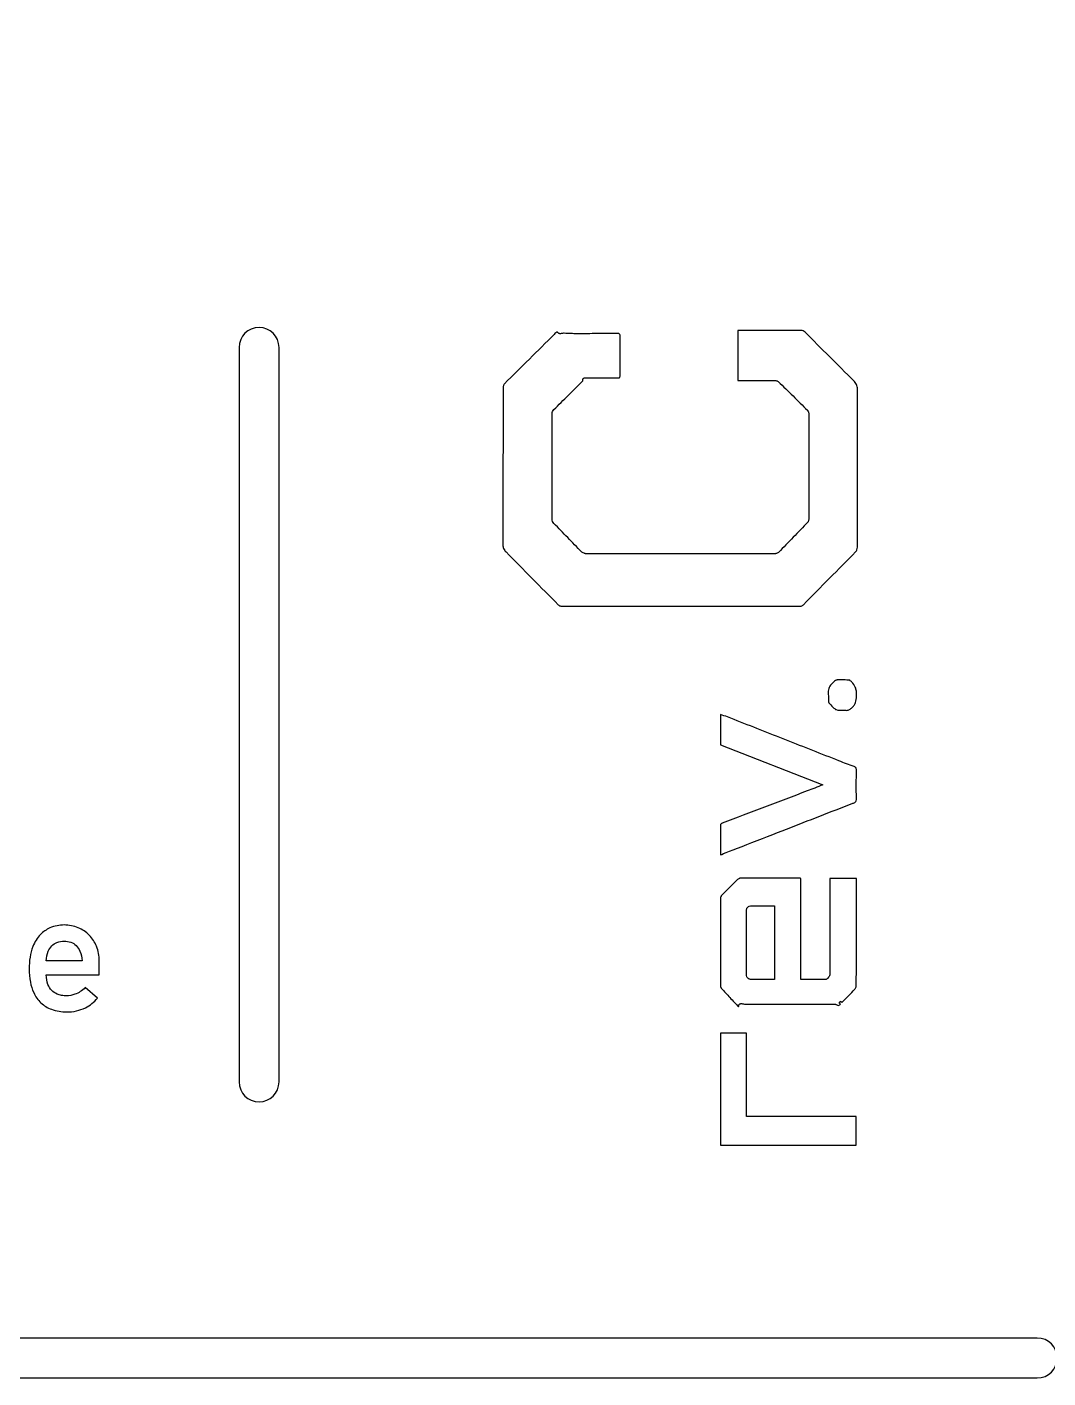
# Model space of a CAD drawing. Header units: millimetres. Extents: x 2.6 to 86.5, y 0.9 to 53.3.
# Drawn here: x 36.1 to 42.5, y 1.08 to 9.55 of the extents above; entities that cross this region are included whole.
import ezdxf

# ---------------------------------------------------------------- set-up
doc = ezdxf.new("R2010")
doc.units = ezdxf.units.MM
doc.layers.get('0').update_dxf_attribs({"linetype": 'CONTINUOUS'})

msp = doc.modelspace()

# ---------------------------------------------------------------- linework, layer by layer
for p, q in [((40.5734, 7.6464), (40.5562, 7.6464)), ((40.5562, 7.6464), (40.5562, 7.3324)), ((39.8192, 7.3669), (39.8192, 7.6112)), ((39.5861, 7.3315), (39.5861, 7.3347)), ((40.5562, 7.3324), (40.587, 7.3324)), ((39.5793, 6.2563), (39.5777, 6.2578)), ((40.4489, 5.2394), (40.4489, 5.0494)), ((40.4489, 5.0494), (41.0901, 4.7979)), ((40.4481, 4.3877), (40.4481, 4.3592)), ((40.9513, 3.5766), (40.9513, 4.2112)), ((41.3001, 4.2113), (41.1337, 4.2113)), ((41.1337, 4.2113), (41.1337, 4.1919)), ((41.3001, 4.1913), (41.3001, 4.2113)), ((40.6114, 3.9691), (40.6113, 4.0073)), ((40.7872, 4.0388), (40.7872, 3.5766)), ((36.4457, 3.6945), (36.221, 3.6945)), ((36.5528, 3.6064), (36.5528, 3.6946)), ((36.221, 3.6064), (36.5528, 3.6064)), ((40.7665, 3.5766), (40.6467, 3.5767)), ((40.7872, 3.5766), (40.7665, 3.5766)), ((36.5423, 3.4604), (36.4646, 3.5265)), ((41.1917, 3.4297), (41.2019, 3.4411)), ((41.2008, 3.4242), (41.1917, 3.4297))]:
    msp.add_line(p, q)
for points in [[(4.7363, 52.7133), (52.0401, 52.7133, 1), (52.0401, 52.9633), (4.7363, 52.9633, 0.414214), (2.6113, 50.8383), (2.6113, 3.2044, 0.414214), (4.7363, 1.0794), (42.4345, 1.0794, 1), (42.4345, 1.3294), (4.7363, 1.3294, -0.414214), (2.8613, 3.2044), (2.8613, 10.9025, 0.30371), (4.0168, 10.1293), (23.9106, 10.1293, 0.414214), (25.1606, 11.3793), (25.1606, 33.4383, 0.414214), (23.9106, 34.6883), (4.0168, 34.6883, 0.30371), (2.8613, 33.9151), (2.8613, 50.8383, -0.414214)], [(37.4303, 7.5402), (37.4303, 2.9352, 1), (37.6803, 2.9352), (37.6803, 7.5402, 1)]]:
    msp.add_lwpolyline(points, format="xyb", close=True)
msp.add_lwpolyline([(40.4481, 3.1149), (40.4481, 2.5397), (41.2982, 2.5397), (41.2982, 2.7185), (40.6122, 2.7185), (40.6122, 3.2404), (40.4481, 3.2404), (40.4481, 3.1166)], close=True)
for points, knots in [([(39.4249, 7.6386), (39.4214, 7.6361), (39.4181, 7.6335), (39.4119, 7.6279), (39.4089, 7.6251), (39.406, 7.6221)], [-0.002530941, -0.002530941, -0.002530941, -0.002530941, -0.001244513, -0.001244513, 0, 0, 0, 0]), ([(39.4485, 7.6266), (39.4462, 7.6262), (39.4438, 7.626), (39.4393, 7.6262), (39.4372, 7.6266), (39.4332, 7.6282), (39.4314, 7.6294), (39.4277, 7.6331), (39.4261, 7.6358), (39.4249, 7.6386)], [-0.002914968, -0.002914968, -0.002914968, -0.002914968, -0.002208228, -0.002208228, -0.001568351, -0.001568351, -0.000920226, -0.000920226, 0, 0, 0, 0]), ([(39.4681, 7.6287), (39.4649, 7.6288), (39.4616, 7.6286), (39.455, 7.6278), (39.4518, 7.6272), (39.4485, 7.6266)], [-0.001992246, -0.001992246, -0.001992246, -0.001992246, -0.000999277, -0.000999277, 0, 0, 0, 0]), ([(39.5502, 7.6257), (39.5365, 7.6258), (39.5229, 7.6264), (39.4955, 7.6276), (39.4818, 7.6283), (39.4681, 7.6287)], [-0.008210603, -0.008210603, -0.008210603, -0.008210603, -0.00410736, -0.00410736, 0, 0, 0, 0]), ([(39.6565, 7.6267), (39.6388, 7.6264), (39.6211, 7.6261), (39.5857, 7.6256), (39.568, 7.6255), (39.5502, 7.6257)], [-0.01063178, -0.01063178, -0.01063178, -0.01063178, -0.00531535, -0.00531535, 0, 0, 0, 0]), ([(39.8075, 7.6283), (39.7824, 7.6283), (39.7572, 7.628), (39.7069, 7.6274), (39.6817, 7.627), (39.6565, 7.6267)], [-0.0150991, -0.0150991, -0.0150991, -0.0150991, -0.00754982, -0.00754982, 0, 0, 0, 0]), ([(39.819, 7.6177), (39.8175, 7.6195), (39.8159, 7.6217), (39.8132, 7.6248), (39.812, 7.6261), (39.8102, 7.6274), (39.8095, 7.6278), (39.8084, 7.6282), (39.808, 7.6283), (39.8075, 7.6283)], [-0.001610206, -0.001610206, -0.001610206, -0.001610206, -0.000813912, -0.000813912, -0.000350832, -0.000350832, -0.000138488, -0.000138488, 0, 0, 0, 0]), ([(40.953, 7.6468), (40.8897, 7.6466), (40.8265, 7.6465), (40.6999, 7.6464), (40.6367, 7.6464), (40.5734, 7.6464)], [-0.03796142, -0.03796142, -0.03796142, -0.03796142, -0.01898074, -0.01898074, 0, 0, 0, 0]), ([(40.9789, 7.6358), (40.9753, 7.6393), (40.9714, 7.6425), (40.9623, 7.6462), (40.9577, 7.6468), (40.953, 7.6468)], [-0.002916937, -0.002916937, -0.002916937, -0.002916937, -0.001405577, -0.001405577, 0, 0, 0, 0]), ([(41.284, 7.3311), (41.2329, 7.3817), (41.182, 7.4324), (41.0803, 7.534), (41.0296, 7.5849), (40.9789, 7.6358)], [-0.04311807, -0.04311807, -0.04311807, -0.04311807, -0.0215591, -0.0215591, 0, 0, 0, 0]), ([(39.406, 7.6221), (39.354, 7.5706), (39.3019, 7.519), (39.1979, 7.4158), (39.146, 7.3642), (39.0942, 7.3124)], [-0.04395162, -0.04395162, -0.04395162, -0.04395162, -0.02197576, -0.02197576, 0, 0, 0, 0]), ([(39.8192, 7.6112), (39.8192, 7.612), (39.8193, 7.6128), (39.8195, 7.6145), (39.8196, 7.6154), (39.8195, 7.6165), (39.8194, 7.6168), (39.8192, 7.6173), (39.8191, 7.6175), (39.819, 7.6177)], [-0.0006156463, -0.0006156463, -0.0006156463, -0.0006156463, -0.0003953938, -0.0003953938, -0.0001704453, -0.0001704453, -0.0000670002, -0.0000670002, 0, 0, 0, 0]), ([(39.0851, 7.2896), (39.0848, 7.1253), (39.0847, 6.961), (39.0845, 6.6325), (39.0844, 6.4682), (39.0841, 6.3039)], [-0.09856674, -0.09856674, -0.09856674, -0.09856674, -0.04928323, -0.04928323, 0, 0, 0, 0]), ([(39.0942, 7.3124), (39.0925, 7.3107), (39.0911, 7.3087), (39.0886, 7.3044), (39.0876, 7.302), (39.0858, 7.2964), (39.0851, 7.2929), (39.0851, 7.2896)], [-0.002461837, -0.002461837, -0.002461837, -0.002461837, -0.001752938, -0.001752938, -0.000993133, -0.000993133, 0, 0, 0, 0]), ([(39.4034, 7.1501), (39.434, 7.1802), (39.4645, 7.2104), (39.5253, 7.2709), (39.5557, 7.3013), (39.5861, 7.3315)], [-0.02575031, -0.02575031, -0.02575031, -0.02575031, -0.01287524, -0.01287524, 0, 0, 0, 0]), ([(39.5858, 7.3389), (39.5858, 7.3399), (39.5859, 7.341), (39.5863, 7.343), (39.5866, 7.3438), (39.5875, 7.3455), (39.5881, 7.3462), (39.5898, 7.3475), (39.5909, 7.348), (39.5945, 7.3491), (39.5976, 7.3493), (39.6007, 7.3493)], [-0.002434589, -0.002434589, -0.002434589, -0.002434589, -0.002044951, -0.002044951, -0.001721306, -0.001721306, -0.001375519, -0.001375519, -0.000944555, -0.000944555, 0, 0, 0, 0]), ([(39.5861, 7.3347), (39.586, 7.3354), (39.5859, 7.3361), (39.5859, 7.3375), (39.5858, 7.3382), (39.5858, 7.3389)], [-0.0004220966, -0.0004220966, -0.0004220966, -0.0004220966, -0.0001989766, -0.0001989766, 0, 0, 0, 0]), ([(39.6007, 7.3493), (39.6276, 7.3491), (39.6545, 7.349), (39.7082, 7.349), (39.7351, 7.3491), (39.762, 7.3491)], [-0.01612379, -0.01612379, -0.01612379, -0.01612379, -0.00806197, -0.00806197, 0, 0, 0, 0]), ([(39.762, 7.3491), (39.7696, 7.3491), (39.7772, 7.3491), (39.7924, 7.3491), (39.8, 7.3492), (39.8077, 7.3492)], [-0.004568481, -0.004568481, -0.004568481, -0.004568481, -0.002284242, -0.002284242, 0, 0, 0, 0]), ([(39.8077, 7.3492), (39.8088, 7.3492), (39.8101, 7.3493), (39.8122, 7.3497), (39.8131, 7.3499), (39.8149, 7.3508), (39.8158, 7.3514), (39.8172, 7.3529), (39.8178, 7.3539), (39.8195, 7.3583), (39.8192, 7.3627), (39.8192, 7.3669)], [-0.002763205, -0.002763205, -0.002763205, -0.002763205, -0.002347879, -0.002347879, -0.002011768, -0.002011768, -0.001644239, -0.001644239, -0.001259698, -0.001259698, 0, 0, 0, 0]), ([(40.587, 7.3324), (40.6211, 7.3324), (40.6552, 7.3325), (40.7235, 7.3325), (40.7576, 7.3324), (40.7918, 7.3321)], [-0.02047905, -0.02047905, -0.02047905, -0.02047905, -0.01023942, -0.01023942, 0, 0, 0, 0]), ([(40.7918, 7.3321), (40.7942, 7.3321), (40.7968, 7.3317), (40.8018, 7.3306), (40.8043, 7.3297), (40.8086, 7.3275), (40.8106, 7.3263), (40.8121, 7.3247)], [-0.00218349, -0.00218349, -0.00218349, -0.00218349, -0.001435518, -0.001435518, -0.000659281, -0.000659281, 0, 0, 0, 0]), ([(40.8121, 7.3247), (40.8425, 7.2951), (40.8728, 7.2654), (40.9332, 7.2058), (40.9634, 7.1758), (40.9934, 7.1458)], [-0.02546622, -0.02546622, -0.02546622, -0.02546622, -0.01273317, -0.01273317, 0, 0, 0, 0]), ([(41.307, 7.2779), (41.307, 7.2832), (41.3066, 7.2885), (41.3047, 7.2984), (41.3033, 7.3029), (41.2972, 7.3165), (41.291, 7.3242), (41.284, 7.3311)], [-0.00594641, -0.00594641, -0.00594641, -0.00594641, -0.004381482, -0.004381482, -0.002961375, -0.002961375, 0, 0, 0, 0]), ([(41.3066, 6.2872), (41.3064, 6.4523), (41.3063, 6.6175), (41.3064, 6.9477), (41.3065, 7.1128), (41.307, 7.2779)], [-0.09906568, -0.09906568, -0.09906568, -0.09906568, -0.04953278, -0.04953278, 0, 0, 0, 0]), ([(39.3923, 6.4641), (39.3925, 6.5741), (39.3926, 6.6842), (39.3927, 6.9042), (39.3926, 7.0142), (39.3925, 7.1242)], [-0.06601245, -0.06601245, -0.06601245, -0.06601245, -0.03300622, -0.03300622, 0, 0, 0, 0]), ([(39.3925, 7.1242), (39.3925, 7.1291), (39.3931, 7.1338), (39.3969, 7.1429), (39.3999, 7.1467), (39.4034, 7.1501)], [-0.0029038, -0.0029038, -0.0029038, -0.0029038, -0.001455421, -0.001455421, 0, 0, 0, 0]), ([(40.9934, 7.1458), (40.9947, 7.1445), (40.9959, 7.1429), (40.9979, 7.1395), (40.9988, 7.1376), (41.0005, 7.1331), (41.0011, 7.1303), (41.0012, 7.1275)], [-0.001995809, -0.001995809, -0.001995809, -0.001995809, -0.001425697, -0.001425697, -0.000820161, -0.000820161, 0, 0, 0, 0]), ([(41.0012, 7.1275), (41.0016, 7.1148), (41.0017, 7.102), (41.0017, 7.0765), (41.0015, 7.0637), (41.0015, 7.051)], [-0.007656875, -0.007656875, -0.007656875, -0.007656875, -0.003829456, -0.003829456, 0, 0, 0, 0]), ([(41.0015, 7.051), (41.0016, 6.9533), (41.0016, 6.8556), (41.0016, 6.6602), (41.0015, 6.5626), (41.0014, 6.4649)], [-0.05860741, -0.05860741, -0.05860741, -0.05860741, -0.0293037, -0.0293037, 0, 0, 0, 0]), ([(39.4037, 6.4365), (39.4001, 6.4402), (39.397, 6.4442), (39.393, 6.4539), (39.3923, 6.4589), (39.3923, 6.4641)], [-0.003094788, -0.003094788, -0.003094788, -0.003094788, -0.001551418, -0.001551418, 0, 0, 0, 0]), ([(40.9961, 6.4453), (40.9656, 6.4134), (40.935, 6.3817), (40.8737, 6.3183), (40.843, 6.2866), (40.8124, 6.2549)], [-0.02646034, -0.02646034, -0.02646034, -0.02646034, -0.01323029, -0.01323029, 0, 0, 0, 0]), ([(41.0014, 6.4649), (41.0014, 6.4621), (41.0012, 6.4591), (41.0003, 6.4538), (40.9996, 6.4512), (40.9979, 6.4476), (40.9971, 6.4464), (40.9961, 6.4453)], [-0.002037584, -0.002037584, -0.002037584, -0.002037584, -0.001191234, -0.001191234, -0.000432284, -0.000432284, 0, 0, 0, 0]), ([(39.5777, 6.2578), (39.5483, 6.2882), (39.5192, 6.3181), (39.4615, 6.3775), (39.4327, 6.407), (39.4037, 6.4365)], [-0.0248641, -0.0248641, -0.0248641, -0.0248641, -0.01239425, -0.01239425, 0, 0, 0, 0]), ([(39.0841, 6.3039), (39.0841, 6.2994), (39.0844, 6.2948), (39.086, 6.2863), (39.0871, 6.2824), (39.0922, 6.2706), (39.0975, 6.2638), (39.1036, 6.2577)], [-0.00514681, -0.00514681, -0.00514681, -0.00514681, -0.003807651, -0.003807651, -0.002582239, -0.002582239, 0, 0, 0, 0]), ([(41.2955, 6.2595), (41.2974, 6.2614), (41.2991, 6.2635), (41.302, 6.2678), (41.3032, 6.2699), (41.306, 6.277), (41.3066, 6.2821), (41.3066, 6.2872)], [-0.003065517, -0.003065517, -0.003065517, -0.003065517, -0.002268224, -0.002268224, -0.001537811, -0.001537811, 0, 0, 0, 0]), ([(39.1036, 6.2577), (39.1584, 6.2026), (39.213, 6.1473), (39.3221, 6.0367), (39.3766, 5.9814), (39.4313, 5.9262)], [-0.04661351, -0.04661351, -0.04661351, -0.04661351, -0.02330707, -0.02330707, 0, 0, 0, 0]), ([(39.6057, 6.2462), (39.6036, 6.2462), (39.6015, 6.2466), (39.5973, 6.2478), (39.5951, 6.2486), (39.5887, 6.2515), (39.5842, 6.254), (39.5793, 6.2563)], [-0.003106038, -0.003106038, -0.003106038, -0.003106038, -0.002390897, -0.002390897, -0.001627541, -0.001627541, 0, 0, 0, 0]), ([(40.2251, 6.2458), (40.1219, 6.2458), (40.0187, 6.2458), (39.8122, 6.2459), (39.709, 6.246), (39.6057, 6.2462)], [-0.06193771, -0.06193771, -0.06193771, -0.06193771, -0.03096883, -0.03096883, 0, 0, 0, 0]), ([(40.7895, 6.2463), (40.6955, 6.246), (40.6014, 6.2459), (40.4133, 6.2458), (40.3192, 6.2459), (40.2251, 6.2458)], [-0.05644324, -0.05644324, -0.05644324, -0.05644324, -0.02822164, -0.02822164, 0, 0, 0, 0]), ([(40.8124, 6.2549), (40.8068, 6.2527), (40.8012, 6.2491), (40.7936, 6.2467), (40.7916, 6.2463), (40.7895, 6.2463)], [-0.002384179, -0.002384179, -0.002384179, -0.002384179, -0.000617556, -0.000617556, 0, 0, 0, 0]), ([(40.9678, 5.9257), (41.0225, 5.9812), (41.0771, 6.0369), (41.1862, 6.1482), (41.2408, 6.2039), (41.2955, 6.2595)], [-0.04677733, -0.04677733, -0.04677733, -0.04677733, -0.0233888, -0.0233888, 0, 0, 0, 0]), ([(39.4313, 5.9262), (39.4329, 5.9246), (39.4348, 5.9233), (39.4388, 5.921), (39.441, 5.92), (39.4463, 5.9183), (39.4496, 5.9177), (39.4528, 5.9177)], [-0.00231309, -0.00231309, -0.00231309, -0.00231309, -0.001652035, -0.001652035, -0.000942094, -0.000942094, 0, 0, 0, 0]), ([(39.4528, 5.9177), (39.702, 5.9175), (39.9512, 5.9174), (40.4496, 5.9174), (40.6988, 5.9174), (40.9479, 5.9176)], [-0.1495154, -0.1495154, -0.1495154, -0.1495154, -0.0747577, -0.0747577, 0, 0, 0, 0]), ([(40.9479, 5.9176), (40.9502, 5.9176), (40.9526, 5.918), (40.9572, 5.9193), (40.9595, 5.9202), (40.9639, 5.9225), (40.966, 5.9239), (40.9678, 5.9257)], [-0.002151907, -0.002151907, -0.002151907, -0.002151907, -0.001464967, -0.001464967, -0.000736956, -0.000736956, 0, 0, 0, 0]), ([(41.1639, 5.4478), (41.1539, 5.4408), (41.1449, 5.4324), (41.1318, 5.4136), (41.1275, 5.404), (41.1225, 5.381), (41.1227, 5.3681), (41.1249, 5.3554)], [-0.01074352, -0.01074352, -0.01074352, -0.01074352, -0.00707206, -0.00707206, -0.00386889, -0.00386889, 0, 0, 0, 0]), ([(41.1853, 5.4566), (41.1835, 5.4566), (41.1816, 5.4563), (41.1779, 5.4554), (41.176, 5.4547), (41.1707, 5.4523), (41.1671, 5.4501), (41.1639, 5.4478)], [-0.002326444, -0.002326444, -0.002326444, -0.002326444, -0.001769407, -0.001769407, -0.001180495, -0.001180495, 0, 0, 0, 0]), ([(41.2586, 5.4533), (41.2469, 5.4542), (41.2339, 5.4552), (41.2095, 5.4564), (41.1975, 5.4568), (41.1853, 5.4566)], [-0.007337463, -0.007337463, -0.007337463, -0.007337463, -0.003635919, -0.003635919, 0, 0, 0, 0]), ([(41.2719, 5.4422), (41.2699, 5.4441), (41.2678, 5.446), (41.2634, 5.4498), (41.261, 5.4516), (41.2586, 5.4533)], [-0.001735809, -0.001735809, -0.001735809, -0.001735809, -0.000887815, -0.000887815, 0, 0, 0, 0]), ([(41.3018, 5.3554), (41.3022, 5.3651), (41.3019, 5.3749), (41.2993, 5.3934), (41.2971, 5.402), (41.2886, 5.4225), (41.2812, 5.4329), (41.2719, 5.4422)], [-0.00953182, -0.00953182, -0.00953182, -0.00953182, -0.006626489, -0.006626489, -0.003938239, -0.003938239, 0, 0, 0, 0]), ([(41.1249, 5.3554), (41.1258, 5.3502), (41.1257, 5.3447), (41.1252, 5.3343), (41.1249, 5.3291), (41.1254, 5.3238)], [-0.003075944, -0.003075944, -0.003075944, -0.003075944, -0.001578915, -0.001578915, 0, 0, 0, 0]), ([(41.2698, 5.2791), (41.2755, 5.2839), (41.2806, 5.2892), (41.2889, 5.3008), (41.2921, 5.3067), (41.2993, 5.3258), (41.3012, 5.3398), (41.3018, 5.3554)], [-0.009647759, -0.009647759, -0.009647759, -0.009647759, -0.007069531, -0.007069531, -0.004702778, -0.004702778, 0, 0, 0, 0]), ([(41.1254, 5.3238), (41.1257, 5.3202), (41.1266, 5.3163), (41.1289, 5.3111), (41.13, 5.3093), (41.1313, 5.3078)], [-0.00170183, -0.00170183, -0.00170183, -0.00170183, -0.000605328, -0.000605328, 0, 0, 0, 0]), ([(41.1313, 5.3078), (41.1433, 5.2945), (41.1515, 5.2853), (41.1637, 5.2749), (41.1686, 5.2716), (41.1863, 5.2648), (41.2009, 5.265), (41.2284, 5.2652)], [-0.01901601, -0.01901601, -0.01901601, -0.01901601, -0.0124217, -0.0124217, -0.00825569, -0.00825569, 0, 0, 0, 0]), ([(41.2284, 5.2652), (41.2295, 5.2652), (41.2306, 5.2652), (41.2328, 5.2653), (41.234, 5.2653), (41.2351, 5.2651)], [-0.0006669834, -0.0006669834, -0.0006669834, -0.0006669834, -0.0003309205, -0.0003309205, 0, 0, 0, 0]), ([(41.2351, 5.2651), (41.2384, 5.2646), (41.2417, 5.2646), (41.2481, 5.2656), (41.251, 5.2666), (41.2593, 5.2705), (41.2644, 5.2746), (41.2698, 5.2791)], [-0.004369248, -0.004369248, -0.004369248, -0.004369248, -0.003197502, -0.003197502, -0.002124162, -0.002124162, 0, 0, 0, 0]), ([(40.5332, 5.2074), (40.5193, 5.2129), (40.5053, 5.2182), (40.4774, 5.2287), (40.4632, 5.234), (40.4489, 5.2394)], [-0.00913593, -0.00913593, -0.00913593, -0.00913593, -0.004581971, -0.004581971, 0, 0, 0, 0]), ([(41.1912, 4.9483), (41.0815, 4.9914), (40.9719, 5.0346), (40.7525, 5.1211), (40.6428, 5.1643), (40.5332, 5.2074)], [-0.07072697, -0.07072697, -0.07072697, -0.07072697, -0.03536351, -0.03536351, 0, 0, 0, 0]), ([(41.286, 4.9119), (41.27, 4.9175), (41.2542, 4.9235), (41.2227, 4.9358), (41.207, 4.9421), (41.1912, 4.9483)], [-0.01014637, -0.01014637, -0.01014637, -0.01014637, -0.00507413, -0.00507413, 0, 0, 0, 0]), ([(41.3005, 4.8903), (41.3005, 4.8926), (41.3004, 4.8952), (41.2996, 4.8995), (41.2991, 4.9014), (41.2971, 4.9049), (41.2958, 4.9064), (41.2918, 4.9095), (41.2888, 4.9109), (41.286, 4.9119)], [-0.002782609, -0.002782609, -0.002782609, -0.002782609, -0.002081779, -0.002081779, -0.001491838, -0.001491838, -0.00089984, -0.00089984, 0, 0, 0, 0]), ([(41.3006, 4.7138), (41.3, 4.7432), (41.2998, 4.7726), (41.2999, 4.8315), (41.3002, 4.8609), (41.3005, 4.8903)], [-0.01764525, -0.01764525, -0.01764525, -0.01764525, -0.00882323, -0.00882323, 0, 0, 0, 0]), ([(40.9919, 4.7595), (40.9029, 4.7256), (40.8139, 4.6917), (40.636, 4.6241), (40.547, 4.5903), (40.4579, 4.5567)], [-0.05711543, -0.05711543, -0.05711543, -0.05711543, -0.0285577, -0.0285577, 0, 0, 0, 0]), ([(41.0901, 4.7979), (41.0725, 4.791), (41.0555, 4.7842), (41.0237, 4.7718), (41.0078, 4.7655), (40.9919, 4.7595)], [-0.01036587, -0.01036587, -0.01036587, -0.01036587, -0.00510537, -0.00510537, 0, 0, 0, 0]), ([(40.4481, 4.3592), (40.4758, 4.37), (40.7245, 4.4669), (41.0013, 4.5747), (41.1394, 4.6284), (41.278, 4.6823)], [-0.08908809, -0.08908809, -0.08908809, -0.08908809, -0.04460198, -0.04460198, 0, 0, 0, 0]), ([(41.2787, 4.6826), (41.2794, 4.6827), (41.2802, 4.6828), (41.2816, 4.6832), (41.2823, 4.6833), (41.283, 4.6835)], [-0.0004416376, -0.0004416376, -0.0004416376, -0.0004416376, -0.0002147536, -0.0002147536, 0, 0, 0, 0]), ([(41.283, 4.6835), (41.2854, 4.6843), (41.2877, 4.6852), (41.2917, 4.6877), (41.2934, 4.689), (41.2967, 4.6928), (41.298, 4.6953), (41.3004, 4.7025), (41.3008, 4.7079), (41.3006, 4.7138)], [-0.00456562, -0.00456562, -0.00456562, -0.00456562, -0.00363695, -0.00363695, -0.002828961, -0.002828961, -0.00178661, -0.00178661, 0, 0, 0, 0]), ([(40.4579, 4.5567), (40.4565, 4.5561), (40.4551, 4.5555), (40.4527, 4.554), (40.4517, 4.5532), (40.45, 4.5512), (40.4493, 4.5501), (40.4481, 4.5465), (40.448, 4.5439), (40.448, 4.5408)], [-0.002582942, -0.002582942, -0.002582942, -0.002582942, -0.001974703, -0.001974703, -0.00148451, -0.00148451, -0.000924821, -0.000924821, 0, 0, 0, 0]), ([(40.448, 4.5408), (40.4481, 4.5153), (40.4481, 4.4898), (40.4482, 4.4387), (40.4481, 4.4132), (40.4481, 4.3877)], [-0.01531479, -0.01531479, -0.01531479, -0.01531479, -0.00765743, -0.00765743, 0, 0, 0, 0]), ([(40.5551, 4.2042), (40.5383, 4.1876), (40.5216, 4.1709), (40.4884, 4.1374), (40.4719, 4.1206), (40.4555, 4.1036)], [-0.0141494, -0.0141494, -0.0141494, -0.0141494, -0.00707468, -0.00707468, 0, 0, 0, 0]), ([(40.5718, 4.212), (40.5703, 4.212), (40.5688, 4.2118), (40.5658, 4.2109), (40.5643, 4.2103), (40.5601, 4.2083), (40.5573, 4.2063), (40.5551, 4.2042)], [-0.001840316, -0.001840316, -0.001840316, -0.001840316, -0.001401876, -0.001401876, -0.000928313, -0.000928313, 0, 0, 0, 0]), ([(40.9448, 4.2123), (40.8826, 4.2123), (40.8204, 4.2124), (40.6961, 4.2123), (40.634, 4.2122), (40.5718, 4.212)], [-0.03729626, -0.03729626, -0.03729626, -0.03729626, -0.01864809, -0.01864809, 0, 0, 0, 0]), ([(40.9513, 4.2112), (40.9495, 4.2115), (40.9481, 4.2118), (40.9464, 4.2122), (40.9456, 4.2123), (40.9448, 4.2123)], [-0.0004297531, -0.0004297531, -0.0004297531, -0.0004297531, -0.0002426709, -0.0002426709, 0, 0, 0, 0]), ([(41.1337, 4.1919), (41.1337, 4.1336), (41.1336, 4.0754), (41.1336, 3.9588), (41.1335, 3.9005), (41.1335, 3.8423)], [-0.03496548, -0.03496548, -0.03496548, -0.03496548, -0.01748273, -0.01748273, 0, 0, 0, 0]), ([(41.2999, 3.5403), (41.3001, 3.6488), (41.3002, 3.7573), (41.3002, 3.9743), (41.3001, 4.0828), (41.3001, 4.1913)], [-0.06510225, -0.06510225, -0.06510225, -0.06510225, -0.03255115, -0.03255115, 0, 0, 0, 0]), ([(40.4482, 4.0867), (40.448, 3.9951), (40.4479, 3.9035), (40.4479, 3.7204), (40.448, 3.6288), (40.4481, 3.5372)], [-0.05494561, -0.05494561, -0.05494561, -0.05494561, -0.02747282, -0.02747282, 0, 0, 0, 0]), ([(40.4555, 4.1036), (40.4541, 4.1022), (40.4529, 4.1005), (40.4508, 4.0969), (40.4499, 4.0949), (40.4486, 4.0909), (40.4482, 4.0888), (40.4482, 4.0867)], [-0.001858487, -0.001858487, -0.001858487, -0.001858487, -0.001257809, -0.001257809, -0.000626483, -0.000626483, 0, 0, 0, 0]), ([(40.6113, 4.0073), (40.6113, 4.0103), (40.6115, 4.0134), (40.6126, 4.0189), (40.6134, 4.0215), (40.6158, 4.0268), (40.6176, 4.0293), (40.6224, 4.0339), (40.6253, 4.0356), (40.6333, 4.0387), (40.6386, 4.0394), (40.6437, 4.0394)], [-0.005219171, -0.005219171, -0.005219171, -0.005219171, -0.004315174, -0.004315174, -0.003519242, -0.003519242, -0.0025723, -0.0025723, -0.00153953, -0.00153953, 0, 0, 0, 0]), ([(40.6437, 4.0394), (40.6648, 4.0394), (40.6859, 4.0395), (40.728, 4.0395), (40.7491, 4.0395), (40.7701, 4.0396)], [-0.01264193, -0.01264193, -0.01264193, -0.01264193, -0.00632096, -0.00632096, 0, 0, 0, 0]), ([(40.7701, 4.0396), (40.7729, 4.0396), (40.7756, 4.0394), (40.7811, 4.0391), (40.7841, 4.039), (40.7872, 4.0388)], [-0.001835067, -0.001835067, -0.001835067, -0.001835067, -0.000934899, -0.000934899, 0, 0, 0, 0]), ([(36.3333, 3.9193), (36.3182, 3.9193), (36.3031, 3.9179), (36.273, 3.9118), (36.2581, 3.9071), (36.2216, 3.8907), (36.2016, 3.8768), (36.1638, 3.8381), (36.1484, 3.8128), (36.12, 3.7414), (36.1139, 3.6925), (36.1139, 3.6452)], [-0.03975578, -0.03975578, -0.03975578, -0.03975578, -0.0351981, -0.0351981, -0.03049867, -0.03049867, -0.02311662, -0.02311662, -0.01418174, -0.01418174, 0, 0, 0, 0]), ([(36.5528, 3.6946), (36.5528, 3.7259), (36.5475, 3.7567), (36.5255, 3.8115), (36.5104, 3.835), (36.471, 3.8751), (36.4473, 3.891), (36.3934, 3.9136), (36.3635, 3.9193), (36.3333, 3.9193)], [-0.03531068, -0.03531068, -0.03531068, -0.03531068, -0.02595035, -0.02595035, -0.01757531, -0.01757531, -0.00905275, -0.00905275, 0, 0, 0, 0]), ([(40.6113, 3.6114), (40.6113, 3.6708), (40.6113, 3.7302), (40.6113, 3.8492), (40.6113, 3.9089), (40.6114, 3.9691)], [-0.03604497, -0.03604497, -0.03604497, -0.03604497, -0.01805919, -0.01805919, 0, 0, 0, 0]), ([(36.221, 3.6945), (36.2215, 3.7151), (36.2251, 3.7359), (36.2387, 3.7672), (36.2461, 3.7786), (36.265, 3.7976), (36.2759, 3.8049), (36.3025, 3.8159), (36.3178, 3.8185), (36.3333, 3.8185)], [-0.01888422, -0.01888422, -0.01888422, -0.01888422, -0.01272259, -0.01272259, -0.00862953, -0.00862953, -0.00465508, -0.00465508, 0, 0, 0, 0]), ([(36.3333, 3.8185), (36.3479, 3.8185), (36.3623, 3.8162), (36.3878, 3.8064), (36.3986, 3.7996), (36.4184, 3.781), (36.4265, 3.7691), (36.441, 3.7368), (36.4449, 3.7156), (36.4457, 3.6945)], [-0.01890923, -0.01890923, -0.01890923, -0.01890923, -0.01453346, -0.01453346, -0.01066932, -0.01066932, -0.00631525, -0.00631525, 0, 0, 0, 0]), ([(41.1335, 3.8423), (41.1335, 3.8037), (41.1335, 3.7651), (41.1336, 3.688), (41.1336, 3.6494), (41.1336, 3.6108)], [-0.0231438, -0.0231438, -0.0231438, -0.0231438, -0.01157188, -0.01157188, 0, 0, 0, 0]), ([(36.1139, 3.6452), (36.1139, 3.6171), (36.116, 3.5885), (36.1257, 3.5382), (36.1324, 3.516), (36.1533, 3.4708), (36.1683, 3.4491), (36.2069, 3.413), (36.2291, 3.3998), (36.2842, 3.379), (36.3174, 3.3743), (36.3502, 3.3743)], [-0.04096838, -0.04096838, -0.04096838, -0.04096838, -0.03254206, -0.03254206, -0.02564767, -0.02564767, -0.01765058, -0.01765058, -0.00982684, -0.00982684, 0, 0, 0, 0]), ([(36.3481, 3.4751), (36.3376, 3.4751), (36.3271, 3.476), (36.3073, 3.4798), (36.2979, 3.4826), (36.2765, 3.4921), (36.2652, 3.4997), (36.2451, 3.5199), (36.2373, 3.5323), (36.224, 3.5651), (36.221, 3.5858), (36.221, 3.6064)], [-0.02082973, -0.02082973, -0.02082973, -0.02082973, -0.01768859, -0.01768859, -0.01474979, -0.01474979, -0.01062708, -0.01062708, -0.00617137, -0.00617137, 0, 0, 0, 0]), ([(40.6467, 3.5767), (40.6432, 3.5767), (40.6396, 3.5769), (40.6332, 3.5782), (40.6303, 3.579), (40.6245, 3.5818), (40.6218, 3.5837), (40.617, 3.5888), (40.6152, 3.5918), (40.612, 3.6003), (40.6113, 3.606), (40.6113, 3.6114)], [-0.005687645, -0.005687645, -0.005687645, -0.005687645, -0.004634831, -0.004634831, -0.003721714, -0.003721714, -0.002720715, -0.002720715, -0.001631873, -0.001631873, 0, 0, 0, 0]), ([(41.1059, 3.5768), (41.0803, 3.5766), (41.0548, 3.5765), (41.0036, 3.5766), (40.9776, 3.5766), (40.9513, 3.5766)], [-0.01574984, -0.01574984, -0.01574984, -0.01574984, -0.00790457, -0.00790457, 0, 0, 0, 0]), ([(41.1336, 3.6108), (41.1336, 3.6075), (41.1328, 3.6042), (41.1304, 3.5977), (41.1286, 3.5944), (41.1239, 3.5876), (41.1207, 3.584), (41.1151, 3.5798), (41.1128, 3.5785), (41.109, 3.5771), (41.1075, 3.5768), (41.1059, 3.5768)], [-0.004624264, -0.004624264, -0.004624264, -0.004624264, -0.003646932, -0.003646932, -0.002565469, -0.002565469, -0.001219177, -0.001219177, -0.000471064, -0.000471064, 0, 0, 0, 0]), ([(36.4646, 3.5265), (36.4555, 3.5172), (36.4454, 3.5089), (36.4238, 3.4949), (36.4123, 3.4891), (36.3836, 3.4786), (36.3658, 3.4751), (36.3481, 3.4751)], [-0.01302215, -0.01302215, -0.01302215, -0.01302215, -0.0091338, -0.0091338, -0.00532385, -0.00532385, 0, 0, 0, 0]), ([(40.4481, 3.5372), (40.4481, 3.5355), (40.4483, 3.5337), (40.4491, 3.5302), (40.4497, 3.5284), (40.4512, 3.5253), (40.4521, 3.5237), (40.4532, 3.5225)], [-0.001569693, -0.001569693, -0.001569693, -0.001569693, -0.001050003, -0.001050003, -0.000509674, -0.000509674, 0, 0, 0, 0]), ([(40.4532, 3.5225), (40.4712, 3.5029), (40.4893, 3.4833), (40.5255, 3.4444), (40.5437, 3.4249), (40.5618, 3.4054)], [-0.01596718, -0.01596718, -0.01596718, -0.01596718, -0.00798369, -0.00798369, 0, 0, 0, 0]), ([(41.2091, 3.4337), (41.2231, 3.4473), (41.237, 3.461), (41.2642, 3.4889), (41.2775, 3.503), (41.2906, 3.5173)], [-0.01167823, -0.01167823, -0.01167823, -0.01167823, -0.00582972, -0.00582972, 0, 0, 0, 0]), ([(41.2906, 3.5173), (41.2923, 3.5192), (41.2938, 3.5214), (41.2964, 3.5259), (41.2975, 3.5284), (41.2993, 3.534), (41.2999, 3.5372), (41.2999, 3.5403)], [-0.00249262, -0.00249262, -0.00249262, -0.00249262, -0.001731715, -0.001731715, -0.000930823, -0.000930823, 0, 0, 0, 0]), ([(36.3502, 3.3743), (36.3702, 3.3743), (36.3902, 3.3763), (36.4293, 3.3849), (36.4482, 3.3915), (36.4955, 3.4152), (36.5208, 3.4355), (36.5423, 3.4604)], [-0.02190408, -0.02190408, -0.02190408, -0.02190408, -0.01588362, -0.01588362, -0.00986325, -0.00986325, 0, 0, 0, 0]), ([(40.5618, 3.4054), (40.5621, 3.4102), (40.5628, 3.4148), (40.5648, 3.4198), (40.5656, 3.4212), (40.5677, 3.4234), (40.5688, 3.4243), (40.5718, 3.4257), (40.5737, 3.4261), (40.5792, 3.4266), (40.5835, 3.426), (40.5869, 3.4253)], [-0.003595629, -0.003595629, -0.003595629, -0.003595629, -0.002483261, -0.002483261, -0.002026611, -0.002026611, -0.001606949, -0.001606949, -0.001058918, -0.001058918, 0, 0, 0, 0]), ([(40.5869, 3.4253), (40.5907, 3.4246), (40.5945, 3.424), (40.6022, 3.4233), (40.606, 3.423), (40.6099, 3.423)], [-0.002305101, -0.002305101, -0.002305101, -0.002305101, -0.001152091, -0.001152091, 0, 0, 0, 0]), ([(40.6099, 3.423), (40.7027, 3.423), (40.7956, 3.423), (40.9813, 3.4229), (41.0741, 3.4228), (41.167, 3.4226)], [-0.05571264, -0.05571264, -0.05571264, -0.05571264, -0.02785629, -0.02785629, 0, 0, 0, 0]), ([(41.167, 3.4226), (41.1686, 3.4226), (41.1702, 3.4222), (41.1734, 3.4212), (41.1752, 3.4204), (41.1802, 3.418), (41.1838, 3.416), (41.1881, 3.4145)], [-0.002512513, -0.002512513, -0.002512513, -0.002512513, -0.001959485, -0.001959485, -0.001354154, -0.001354154, 0, 0, 0, 0]), ([(41.1881, 3.4145), (41.1907, 3.4159), (41.193, 3.4174), (41.1973, 3.4209), (41.1983, 3.4218), (41.2008, 3.4242)], [-0.002216161, -0.002216161, -0.002216161, -0.002216161, -0.001029068, -0.001029068, 0, 0, 0, 0]), ([(41.2019, 3.4411), (41.2021, 3.4408), (41.204, 3.4388), (41.2065, 3.4363), (41.2078, 3.435), (41.2091, 3.4337)], [-0.001037829, -0.001037829, -0.001037829, -0.001037829, -0.000567749, -0.000567749, 0, 0, 0, 0])]:
    msp.add_open_spline(points, degree=3, knots=knots)

doc.saveas('drawing.dxf')
